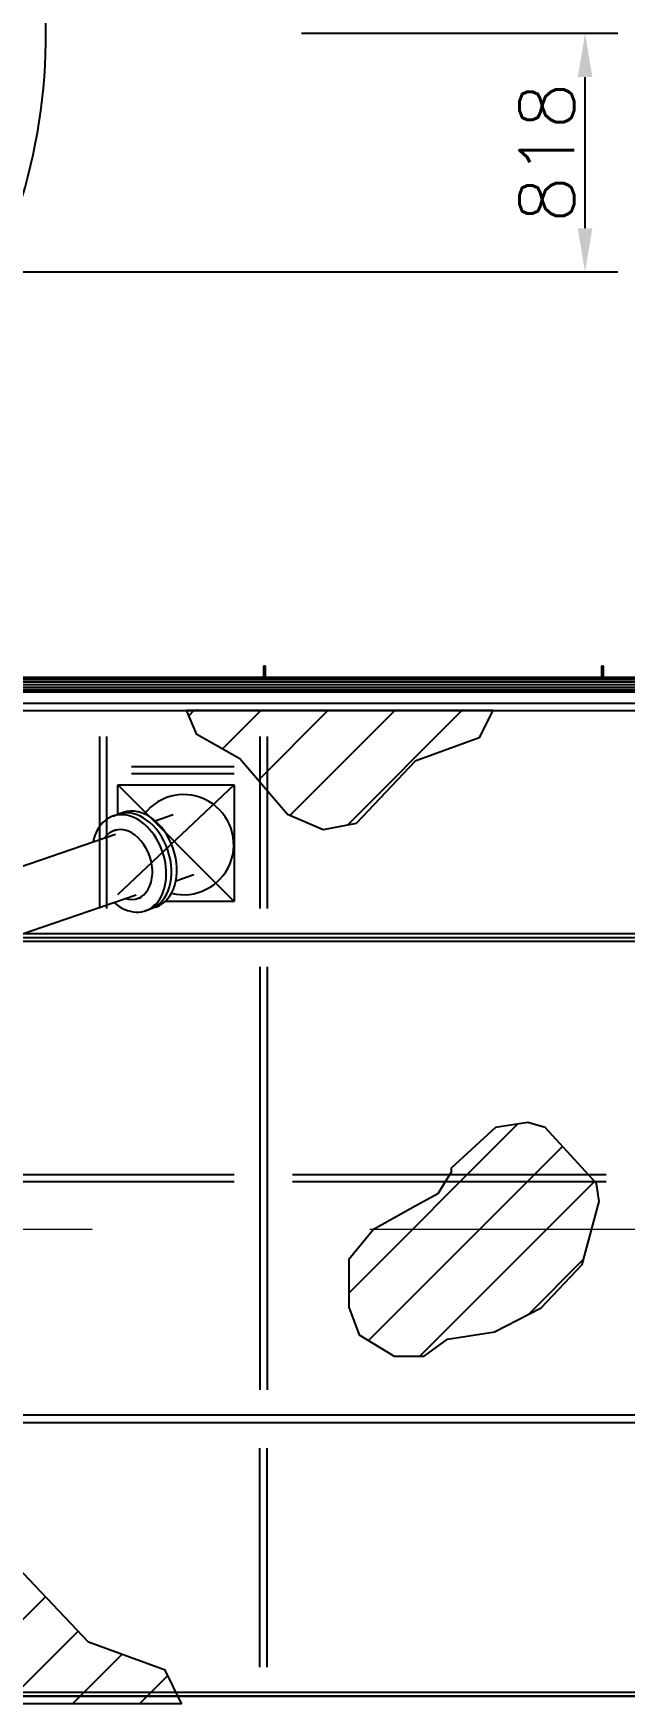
# Model space of a CAD drawing. Header units: metres. Extents: x 0 to 63075, y 0 to 44550.
# Drawn here: x 16227 to 18255, y 25551 to 31253 of the extents above; entities that cross this region are included whole.
import ezdxf

# ---------------------------------------------------------------- set-up
doc = ezdxf.new("R2010")
doc.units = ezdxf.units.M
doc.header["$LTSCALE"] = 75
doc.linetypes.add('CENTER2', pattern=[28.575, 19.05, -3.175, 3.175, -3.175])
doc.linetypes.add('CENTERX2', pattern=[101.6, 63.5, -12.7, 12.7, -12.7])
for name, color, linetype in [('18_COTAS', 7, 'Continuous'), ('SC1', 7, 'CENTER2'), ('SDM', 7, 'Continuous'), ('SL1', 8, 'Continuous')]:
    doc.layers.add(name, color=color, linetype=linetype)
doc.styles.add('ROMANS', font='ROMANS.SHX')
doc.dimstyles.new('75___1-75', dxfattribs={"dimscale": 75, "dimtxt": 2.5, "dimasz": 2, "dimexe": 1.5, "dimexo": 1, "dimgap": 0.5, "dimtad": 1, "dimdec": 0, "dimzin": 12, "dimtxsty": 'ROMANS', "dimcen": 0, "dimclrd": 256, "dimclre": 256, "dimclrt": 3, "dimazin": 3, "dimtfac": 1, "dimtdec": 0, "dimtmove": 0, "dimatfit": 0, "dimfxl": 1, "dimlwd": -1, "dimlwe": -1, "dimarcsym": 0})
pattern_1 = [(45, (-16661.6, -20824.6), (-114.90485, 114.90485), [])]

# ---------------------------------------------------------------- blocks, each defined once
blk = doc.blocks.new('A$C1d93b9d1')
at = {"layer": 'SL1'}
h = blk.add_hatch(dxfattribs=at)
h.set_pattern_fill('_USER', color=256, scale=162.5, angle=45, style=0, pattern_type=0)
h.set_pattern_definition(pattern_1)
h.paths.add_polyline_path([(8492.6, 4629.7), (9543.3, 4629.7), (9496.2, 4535.5), (9277.2, 4455.1), (9074.8, 4241.6), (8961.1, 4219.5), (8839.2, 4272.1), (8675.6, 4463.4), (8528.7, 4546.6)])
h = blk.add_hatch(dxfattribs=at)
h.set_pattern_fill('_USER', color=256, scale=162.5, angle=45, style=0, pattern_type=0)
h.set_pattern_definition(pattern_1)
h.paths.add_polyline_path([(9388.2, 2473.5), (9550.4, 2499.7), (9549.7, 2499.7), (9708.8, 2581.2), (9850, 2729.5), (9908.4, 2946.2), (9898.5, 3007.5), (9723.3, 3199.2), (9663.7, 3217.1), (9552.7, 3199.2), (9400.2, 3059.8), (9400.2, 3046.4), (9354.8, 2972.1), (9269.3, 2925), (9133.8, 2850.2), (9049.7, 2747.4), (9049.7, 2583.9), (9085.1, 2488.4), (9205.6, 2416.1), (9308.2, 2416.1)])
h = blk.add_hatch(dxfattribs=at)
h.set_pattern_fill('_USER', color=256, scale=162.5, angle=45, style=0, pattern_type=0)
h.set_pattern_definition(pattern_1)
h.paths.add_polyline_path([(7214, 1225.8), (8475.9, 1225.8), (8419.3, 1339), (8156.3, 1435.6), (7913.2, 1692), (7776.7, 1718.6), (7630.2, 1655.3), (7433.8, 1425.6), (7257.3, 1325.7)])
for p, q in [((11308.2, 4741.4), (3949.2, 4741.4)), ((11308.2, 4739.5), (3949.2, 4739.5)), ((11308.2, 4734.3), (3949.2, 4734.2)), ((8756.8, 4780.5), (8756.8, 4741.4)), ((8763.2, 4780.5), (8756.8, 4780.5)), ((8763.2, 4741.4), (8763.2, 4780.5)), ((9916.6, 4780.5), (9916.6, 4741.4)), ((9923, 4780.5), (9916.6, 4780.5)), ((9923, 4741.4), (9923, 4780.5)), ((11308.2, 4726.3), (3949.2, 4726.3)), ((11308.2, 4717), (3949.2, 4717)), ((11308.2, 4707.7), (3949.2, 4707.7)), ((11308.2, 4699.7), (3949.2, 4699.7)), ((11308.2, 4694.5), (3949.2, 4694.4)), ((3949.2, 4692.6), (11308.2, 4692.6)), ((11331.7, 4652.9), (3871.7, 4652.9)), ((11331.7, 4652.9), (3871.7, 4652.9)), ((11331.7, 4627.1), (3871.7, 4627.1)), ((11331.7, 4627.1), (3871.7, 4627.1)), ((8194.6, 4540), (8194.6, 3950)), ((8194.6, 4540), (8194.6, 3950)), ((8218.9, 4540), (8218.9, 3950)), ((8218.9, 4540), (8218.9, 3950)), ((8744.6, 4540), (8744.6, 3950)), ((8744.6, 4540), (8744.6, 3950)), ((8768.9, 4540), (8768.9, 3950)), ((8768.9, 4540), (8768.9, 3950)), ((8656.7, 4436.2), (8304.6, 4436.2)), ((8656.7, 4436.2), (8304.6, 4436.2)), ((8656.7, 4411.8), (8304.6, 4411.8)), ((8656.7, 4411.8), (8304.6, 4411.8)), ((8656.7, 4374), (8256.3, 3997.1)), ((8256.7, 4374), (8656.7, 3974)), ((8256.7, 4374), (8656.7, 4374)), ((8256.7, 4272.6), (8256.7, 4374)), ((8656.7, 4374), (8656.7, 3974)), ((8276.5, 4279.3), (8258.5, 4273.2)), ((8240.5, 4267), (8258.5, 4273.2)), ((8244.5, 4217.2), (8256.2, 4221.2)), ((8384.8, 4251), (8447.4, 4272.4)), ((7500.8, 3948.4), (8248.8, 4204.4)), ((8518.3, 4065.1), (8455.8, 4043.7)), ((7571.8, 3741.1), (8319.7, 3997.1)), ((8324.2, 3984.4), (8335.9, 3988.4)), ((8351.5, 3942.6), (8369.5, 3948.8)), ((8387.5, 3954.9), (8369.5, 3948.8)), ((8656.7, 3974), (8419.2, 3974)), ((11183.7, 3850), (3804.2, 3850)), ((11181.7, 3863), (4981.7, 3863)), ((11181.7, 3863), (4981.7, 3863)), ((11181.7, 3837), (4981.7, 3837)), ((11181.7, 3837), (4981.7, 3837)), ((8744.6, 3750), (8744.6, 2300.5)), ((8744.6, 3750), (8744.6, 2300.5)), ((8768.9, 3750), (8768.9, 2300.5)), ((8768.9, 3750), (8768.9, 2300.5)), ((8656.7, 3037.4), (7531.7, 3037.4)), ((8656.7, 3037.4), (7531.7, 3037.4)), ((9931.7, 3037.4), (8856.7, 3037.4)), ((9931.7, 3037.4), (8856.7, 3037.4)), ((8656.7, 3013.1), (7531.7, 3013.1)), ((8656.7, 3013.1), (7531.7, 3013.1)), ((9931.7, 3013.1), (8856.7, 3013.1)), ((9931.7, 3013.1), (8856.7, 3013.1)), ((11231.7, 2213.4), (4931.7, 2213.4)), ((11231.7, 2213.4), (4931.7, 2213.4)), ((11231.7, 2187.6), (4931.7, 2187.6)), ((11231.7, 2187.6), (4931.7, 2187.6)), ((8744.6, 1350), (8744.6, 2100.5)), ((8744.6, 1350), (8744.6, 2100.5)), ((8768.9, 1350), (8768.9, 2100.5)), ((8768.9, 1350), (8768.9, 2100.5)), ((11331.7, 1263), (4831.7, 1263)), ((11331.7, 1263), (4831.7, 1263)), ((0, 1250), (12183.1, 1250)), ((11183.7, 1250), (3706.7, 1250))]:
    blk.add_line(p, q, dxfattribs=at)
for points in [[(8492.6, 4629.7), (9543.3, 4629.7), (9496.2, 4535.5), (9277.2, 4455.1), (9074.8, 4241.6), (8961.1, 4219.5), (8839.2, 4272.1), (8675.6, 4463.4), (8528.7, 4546.6)], [(9388.2, 2473.5), (9550.4, 2499.7), (9549.7, 2499.7), (9708.8, 2581.2), (9850, 2729.5), (9908.4, 2946.2), (9898.5, 3007.5), (9723.3, 3199.2), (9663.7, 3217.1), (9552.7, 3199.2), (9400.2, 3059.8), (9400.2, 3046.4), (9354.8, 2972.1), (9269.3, 2925), (9133.8, 2850.2), (9049.7, 2747.4), (9049.7, 2583.9), (9085.1, 2488.4), (9205.6, 2416.1), (9308.2, 2416.1)], [(7214, 1225.8), (8475.9, 1225.8), (8419.3, 1339), (8156.3, 1435.6), (7913.2, 1692), (7776.7, 1718.6), (7630.2, 1655.3), (7433.8, 1425.6), (7257.3, 1325.7)]]:
    blk.add_lwpolyline(points, close=True, dxfattribs=at)
for centre, radius, start, end in [((6031.7, 6950), 1979, 150.4887, 76.2155), ((8483.2, 4168.9), 171.5, 255.8089, 141.9817)]:
    blk.add_arc(centre, radius, start, end, dxfattribs=at)
for centre, major_axis, start_param, end_param in [((8296, 4104.8), (-55.5, 162.2), 4.712389, 7.160929), ((8314, 4111), (-55.5, 162.2), 3.141593, 6.283185), ((8314, 4111), (-55.5, 162.2), 4.712389, 6.283185), ((8332, 4117.1), (-55.5, 162.2), 3.141593, 6.283185), ((8284.3, 4100.8), (-39.8, 116.4), 4.712389, 6.756029), ((8296, 4104.8), (55.5, -162.2), 5.405442, 7.853982), ((8284.3, 4100.8), (39.8, -116.4), 5.810341, 7.853982), ((8314, 4111), (55.5, -162.2), 0, 1.570796)]:
    blk.add_ellipse(centre, major_axis=major_axis, ratio=0.707388, start_param=start_param, end_param=end_param, dxfattribs=at)
blk = doc.blocks.new('*D28')
at = {"layer": '18_COTAS', "transparency": 16777216}
for p, q in [((17146.4, 31252.8), (18231.8, 31252.8)), ((18119.3, 30584.6), (18119.3, 31102.8)), ((14130.5, 30434.6), (18231.8, 30434.6))]:
    blk.add_line(p, q, dxfattribs=at)
for points in [[(18094.3, 31102.8), (18144.3, 31102.8), (18119.3, 31252.8)], [(18094.3, 30584.6), (18144.3, 30584.6), (18119.3, 30434.6)]]:
    blk.add_solid(points, dxfattribs=at)
at = {"layer": 'Defpoints', "color": 0, "transparency": 16777216}
for p in [(17071.4, 31252.8), (18119.3, 31252.8), (14055.5, 30434.6)]:
    blk.add_point(p, dxfattribs=at)
at = {"layer": '18_COTAS', "color": 3, "transparency": 16777216, "insert": (17988.1, 30843.7), "char_height": 187.5, "attachment_point": 5, "rotation": 90, "style": 'ROMANS'}
blk.add_mtext('818', dxfattribs=at)

msp = doc.modelspace()

# ---------------------------------------------------------------- linework, layer by layer
at = {"layer": 'SC1', "color": 7, "linetype": 'CENTERX2', "lineweight": 9}
for p, q in [((22143.6, 28152.6), (6381.4, 28152.6)), ((22143.6, 27152.6), (6381.4, 27152.6)), ((22143.6, 25552.9), (6381.4, 25552.9))]:
    msp.add_line(p, q, dxfattribs=at)

# ---------------------------------------------------------------- block references
at = {"layer": 'SDM'}
msp.add_blockref('A$C1d93b9d1', (8259.5, 24302.8), dxfattribs=at)

# ---------------------------------------------------------------- dimensions: what is measured, and where the dimension line sits
at = {"layer": '18_COTAS'}
dim = msp.add_linear_dim(base=(18119.3, 31252.8), p1=(14055.5, 30434.6), p2=(17071.4, 31252.8), angle=90, dimstyle='75___1-75', dxfattribs=at)
dim.commit()
dim.dimension.update_dxf_attribs({"geometry": '*D28', "text_midpoint": (17988.1, 30843.7)})

doc.saveas('drawing.dxf')
